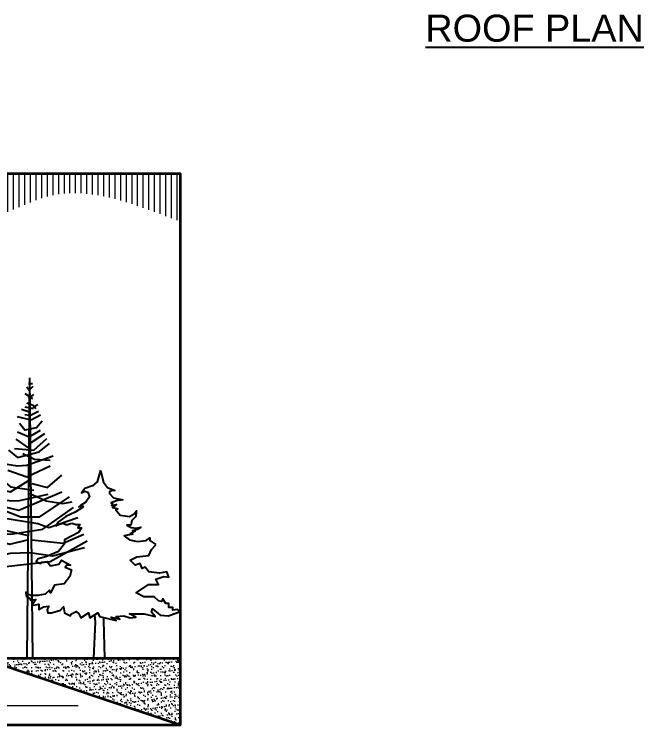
# Model space of a CAD drawing. Header units: inches. Extents: x 132383 to 134532, y 19213 to 20900.
# Drawn here: x 133775 to 134334, y 19259 to 19888 of the extents above; entities that cross this region are included whole.
import ezdxf

# ---------------------------------------------------------------- set-up
doc = ezdxf.new("R2010")
doc.units = ezdxf.units.IN
doc.header["$MEASUREMENT"] = 0
for name, color, linetype, lineweight in [('A-Dropline', 8, 'Continuous', 5), ('A-Hatch', 253, 'Continuous', 9), ('A-Plant', 84, 'Continuous', 25), ('A-Wall', 13, 'Continuous', 35)]:
    doc.layers.add(name, color=color, linetype=linetype, lineweight=lineweight)
doc.layers.add('text', color=7, linetype='Continuous')
doc.styles.get("Standard").update_dxf_attribs({"font": 'arial.ttf', "height": 12})

# ---------------------------------------------------------------- blocks, each defined once
blk = doc.blocks.new('Tree - type 2 evergreen elevation')
for p, q in [((-2.401, 192), (-4.8, -56.466)), ((-2.401, 192), (0, -56.592)), ((-4.988, 183.92), (-2.688, 180.971)), ((-3.263, 186.869), (0.188, 186.869)), ((-2.113, 181.708), (0.763, 184.657)), ((-6.714, 178.022), (0.188, 173.598)), ((-3.263, 173.598), (1.338, 177.284)), ((-3.263, 161.801), (-9.59, 164.013)), ((-6.714, 166.225), (0.763, 164.75)), ((-4.988, 169.911), (0.763, 167.699)), ((0.763, 165.487), (4.788, 168.437)), ((0.763, 167.699), (3.063, 164.75)), ((-6.714, 159.589), (-2.688, 158.852)), ((-1.538, 158.852), (5.364, 162.538)), ((7.089, 158.852), (-0.963, 154.428)), ((-0.963, 154.428), (-13.04, 157.377)), ((-42.371, 67.426), (-24.542, 57.841)), ((-24.542, 57.104), (-4.988, 52.68)), ((-43.521, 51.205), (-19.942, 44.569)), ((27.218, 45.307), (45.622, 53.417)), ((-19.942, 44.569), (-4.413, 48.256)), ((-0.388, 48.256), (27.218, 45.307))]:
    blk.add_line(p, q)
for points in [[(8.814, 153.691), (3.638, 147.792), (-6.714, 145.58), (-11.315, 151.479)], [(-13.04, 144.106), (-2.688, 139.682), (7.089, 145.58)], [(-0.963, 134.521), (11.115, 142.631)], [(-21.092, 127.885), (-13.04, 121.249), (5.939, 126.41), (15.141, 133.783)], [(-15.916, 129.36), (1.338, 127.885), (12.84, 138.207)], [(-14.766, 137.47), (-2.688, 129.36)], [(-26.268, 116.088), (-13.04, 113.876), (-4.988, 114.613), (18.591, 122.724)], [(-8.439, 124.936), (1.913, 119.775), (15.716, 119.037)], [(-21.667, 110.19), (-4.988, 104.291), (15.716, 113.876)], [(-31.444, 105.028), (-19.366, 95.443), (1.338, 92.494)], [(-0.388, 98.393), (13.415, 94.706), (26.068, 105.766)], [(-34.895, 94.706), (-19.366, 91.02), (-3.838, 100.605)], [(-38.92, 87.333), (-30.869, 79.223), (-11.89, 74.799), (26.068, 91.02)], [(-37.77, 89.545), (-28.568, 83.647), (-12.465, 82.909), (13.99, 88.808)], [(-2.113, 89.545), (12.265, 82.909), (26.643, 80.697), (35.27, 82.172)], [(-39.496, 79.96), (-10.165, 68.901), (6.514, 68.901), (32.969, 86.596)], [(-49.272, 56.366), (-19.366, 53.417), (9.389, 57.841), (36.42, 77.011)], [(-41.796, 77.748), (-27.993, 68.163), (4.788, 63.002), (14.565, 59.316), (40.446, 68.163)], [(-56.174, 36.459), (-23.392, 24.662), (15.716, 29.086), (48.497, 47.519)], [(-53.873, 29.086), (-19.366, 36.459), (-2.113, 37.196), (18.016, 34.247), (46.197, 41.62)]]:
    blk.add_lwpolyline(points)
blk = doc.blocks.new('Tree - evergreen elevation')
for p, q in [((-8.263, 7.598), (-8.747, 14.105)), ((-9.75, -24.339), (-8.263, 7.598)), ((-0.771, 9.56), (-0.69, 11.833)), ((-0.002, -24.339), (-0.771, 9.56))]:
    blk.add_line(p, q)
for points in [[(-3.9, 142.35), (-6.596, 132.037), (-10.801, 128.443), (-17.81, 126.047), (-20.614, 122.452), (-17.81, 123.65), (-15.007, 123.051), (-13.605, 118.858), (-16.876, 114.065), (-21.549, 111.07), (-22.951, 109.872), (-19.212, 110.471), (-19.68, 109.273), (-26.222, 105.079), (-34.633, 101.485), (-41.175, 96.693), (-43.511, 93.098), (-41.175, 94.296), (-36.969, 95.494), (-34.633, 94.296), (-32.764, 94.296), (-29.493, 95.494)], [(-3.759, 141.97), (-1.074, 131.643), (2.437, 127.141), (8.84, 124.493), (6.568, 124.493), (4.09, 123.169), (4.296, 121.846), (7.807, 117.874), (16.069, 116.02), (10.492, 115.226), (5.535, 113.372), (6.981, 112.843), (5.948, 110.989), (10.286, 112.048), (6.775, 109.401), (11.732, 108.077), (9.873, 107.282), (13.797, 102.516), (21.852, 101.192), (25.983, 103.84), (28.048, 106.488), (27.842, 105.164), (27.429, 101.457), (24.124, 97.75), (23.091, 93.513), (19.58, 93.513), (23.505, 91.66), (28.255, 90.866), (31.973, 91.925), (29.081, 89.806), (24.537, 88.747), (26.809, 88.218), (22.472, 86.099), (24.95, 85.57), (17.308, 84.246), (21.852, 80.804), (29.081, 79.215), (36.723, 80.009), (39.821, 82.392), (40.028, 80.009), (45.398, 76.567)], [(-29.25, 95.55), (-25.287, 94.296), (-22.016, 94.296), (-23.885, 91.301), (-20.614, 91.301), (-23.418, 87.108), (-35.567, 80.518), (-36.035, 76.924), (-41.175, 70.334), (-52.389, 65.542), (-58.931, 63.744), (-60.8, 61.348), (-57.062, 59.551), (-56.128, 60.749), (-50.987, 61.348), (-48.184, 57.754), (-40.707, 58.952), (-38.371, 62.546), (-30.427, 58.353), (-33.698, 58.353), (-35.1, 56.556), (-29.493, 54.159), (-30.894, 48.169), (-36.035, 41.579), (-44.446, 40.381), (-48.184, 33.791), (-49.118, 36.188), (-52.857, 32.593), (-59.399, 31.395), (-65.473, 31.395), (-70.146, 34.39), (-69.679, 30.796), (-66.875, 28.999), (-65.941, 27.202), (-61.268, 27.801), (-64.539, 22.409), (-58.464, 23.607), (-58.464, 18.815), (-54.258, 21.211), (-49.586, 21.81), (-50.987, 18.815), (-50.52, 15.82), (-47.249, 15.82), (-39.306, 18.216), (-36.502, 21.211), (-35.567, 15.82), (-30.427, 13.423), (-29.493, 15.221), (-25.287, 17.018), (-22.951, 15.221), (-21.081, 11.626), (-14.539, 15.82), (-13.138, 11.626), (-6.128, 15.82), (-4.726, 12.824), (10.226, 9.23), (5.554, 12.225), (13.497, 10.428), (10.226, 12.824), (16.768, 13.423), (22.376, 11.626), (27.516, 12.225), (21.909, 15.221), (34.993, 15.221), (44.806, 12.824), (41.535, 16.419), (42.469, 19.414), (49.011, 14.023), (56.487, 13.423), (66.768, 17.018), (64.431, 18.815), (60.226, 18.216), (60.226, 20.612), (56.955, 20.612), (56.955, 24.206), (54.151, 24.206), (51.348, 28.4), (50.413, 26.004), (47.609, 26.603), (43.871, 30.197), (38.731, 30.197), (34.525, 30.197), (27.983, 33.791), (38.731, 40.98), (47.609, 40.98), (45.273, 45.773), (52.282, 48.169), (56.955, 47.57), (55.086, 52.362), (48.544, 51.164), (39.198, 52.362), (35.927, 56.556), (33.123, 55.357), (31.254, 59.551), (27.049, 58.353), (22.376, 62.546), (28.451, 65.542), (39.198, 66.74), (41.535, 72.131), (45.273, 76.325)]]:
    blk.add_lwpolyline(points)

msp = doc.modelspace()

# ---------------------------------------------------------------- hatches: boundary and pattern name
at = {"layer": 'A-Hatch'}
h = msp.add_hatch(dxfattribs=at)
h.set_pattern_fill('ANSI31', color=134, scale=40, angle=45, style=0)
h.set_pattern_definition([(90, (11054.9277, 1415.28), (-5, 9e-16), [])])
edge = h.paths.add_edge_path()
edge.add_line((132948.87, 19747.01), (132948.87, 19671.06))
edge.add_spline(control_points=[(132948.87, 19671.06), (132958.93, 19667.45), (133033.81, 19610.3), (133076.85, 19765.68), (133226.22, 19637.4), (133364.67, 19801.83), (133565.34, 19611.35), (133627.25, 19750.83), (133734.61, 19685.24), (133816.85, 19747.01), (133878.37, 19721.33), (133922.9, 19704.65)], knot_values=[99.334065, 99.334065, 99.334065, 99.334065, 119.35477, 250.049253, 357.899016, 504.630328, 767.991819, 804.600426, 890.529224, 974.538946, 1110.35655, 1110.35655, 1110.35655, 1110.35655], degree=3, periodic=0)
edge.add_line((133922.9, 19704.65), (133922.9, 19747.01))
edge.add_line((133922.9, 19747.01), (132948.87, 19747.01))
h = msp.add_hatch(dxfattribs=at)
h.set_pattern_fill('AR-SAND', color=76, scale=3, style=0)
h.set_pattern_definition([(37.5, (11054.9277, 1415.28), (-0.18898007, 5.7804713), [0, -4.56, 0, -5.1, 0, -4.875]), (7.5, (11054.928, 1415.28), (5.3093301, 8.4664382), [0, -2.46, 0, -4.11, 0, -1.575]), (327.5, (11051.2377, 1415.28), (9.34242559, 0.01697716), [0, -1.5, 0, -5.4, 0, -7.05]), (317.5, (11051.238, 1415.28), (9.0183798, 2.6330267), [0, -0.75, 0, -3.54, 0, -4.05])])
h.paths.add_polyline_path([(133746.82, 19317.56), (133922.9, 19258.65), (133922.9, 19317.56)])

# ---------------------------------------------------------------- linework, layer by layer
at = {"layer": 'A-Dropline'}
msp.add_line((133042.96, 19275.72), (133832.28, 19275.72), dxfattribs=at)
at = {"layer": 'A-Wall'}
for p, q in [((132948.87, 19317.56), (133922.9, 19317.56)), ((133746.82, 19317.56), (133922.9, 19258.65))]:
    msp.add_line(p, q, dxfattribs=at)
msp.add_lwpolyline([(132948.87, 19258.65), (133922.9, 19258.65), (133922.9, 19747.01), (132948.87, 19747.01)], close=True, dxfattribs=at)

# ---------------------------------------------------------------- block references
at = {"layer": 'A-Plant'}
for name, p in [('Tree - type 2 evergreen elevation', (133791.54, 19374.16)), ('Tree - evergreen elevation', (133855.77, 19341.9))]:
    msp.add_blockref(name, p, dxfattribs=at)

# ---------------------------------------------------------------- texts
at = {"layer": 'text', "insert": (134050.14, 19888.03), "char_height": 24, "attachment_point": 1}
msp.add_mtext_dynamic_manual_height_columns('{\\W9.65348;\\L \\W1;ROOF PLAN}', width=368.2127, gutter_width=25, heights=[0], dxfattribs=at)

doc.saveas('drawing.dxf')
